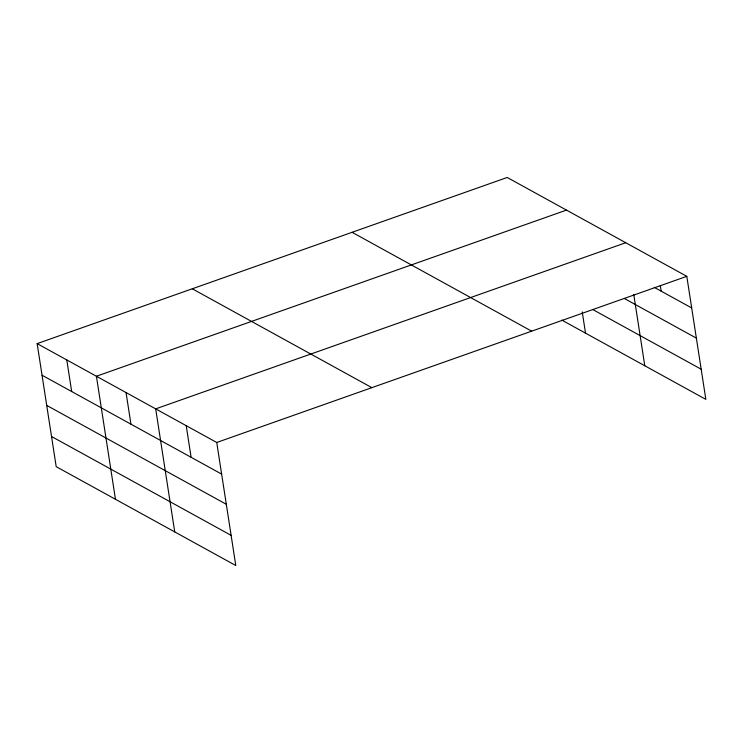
<?xml version="1.0" encoding="UTF-8"?>
<svg xmlns="http://www.w3.org/2000/svg" width="743" height="743" viewBox="0 0 743 743"><rect width="100%" height="100%" fill="white"/><g stroke="black" fill="none" stroke-linecap="round" stroke-linejoin="round"><path stroke-width="1.11" d="M37.15 343.619L216.742 442.484L235.791 565.525L56.199 466.66L37.15 343.619L507.209 177.475L686.801 276.34L705.85 399.381L561.81 320.094M566.472 210.102L96.414 376.246L115.462 499.287M625.736 242.729L155.686 408.873L174.735 531.914M216.742 442.484L686.801 276.34M654.267 287.355L691.696 307.955M624.436 298.528L696.367 338.13M592.7 309.497L701.178 369.215M352.089 232.299L531.682 331.174M192.27 288.786L371.862 387.66M42.045 375.224L221.637 474.099M46.716 405.399L226.309 504.274M51.527 436.485L231.119 535.359M660.295 285.507L661.168 291.145M633.751 294.451L644.785 365.77M582.233 311.911L585.521 333.143M186.214 425.674L191.109 457.289M126.05 392.555L130.944 424.169M66.786 359.928L71.681 391.542"/></g></svg>
